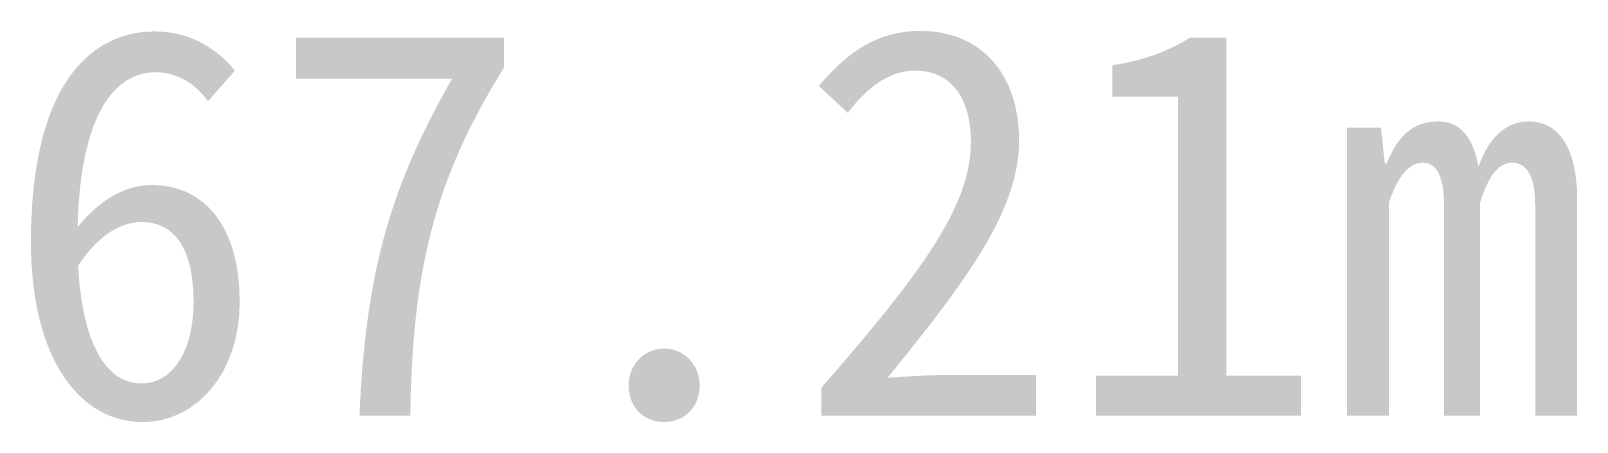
# Model space of a CAD drawing. Header units: metres. Extents: x 117.015 to 117.809, y -6.502 to -6.301.
import ezdxf

# ---------------------------------------------------------------- set-up
doc = ezdxf.new("R2010")
doc.units = ezdxf.units.M
doc.layers.add('X立面圖_1019.8', color=7, linetype='Continuous')

msp = doc.modelspace()

# ---------------------------------------------------------------- texts
at = {"layer": 'X立面圖_1019.8'}
msp.add_text('67.21m', height=0.2, dxfattribs=at).set_placement((117.00015, -6.4987))

doc.saveas('drawing.dxf')
